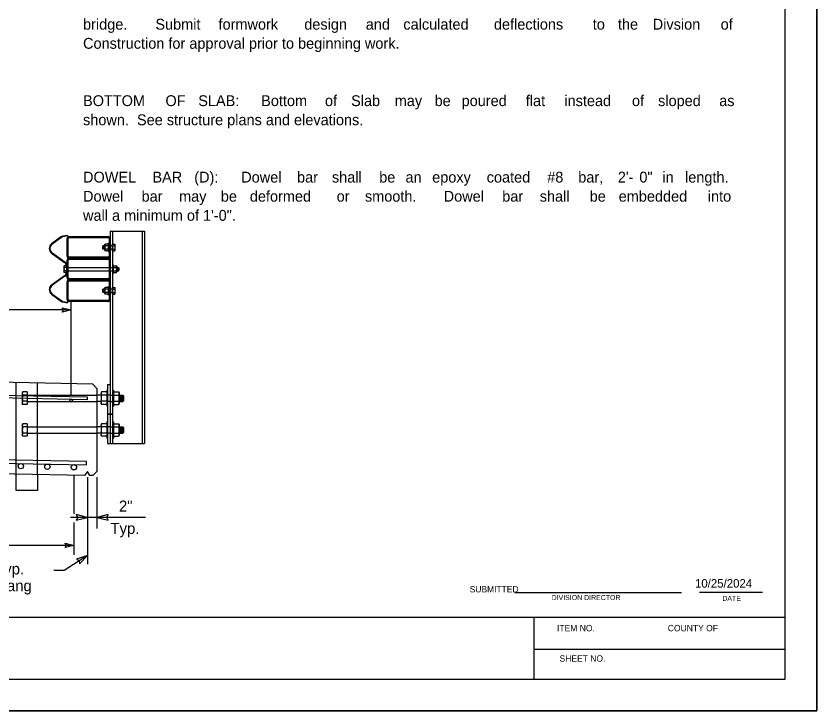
# Model space of a CAD drawing. Extents: x 0 to 36, y 0 to 22.
# Drawn here: x 23.43 to 36, y 0 to 10.91 of the extents above; entities that cross this region are included whole.
import ezdxf

# ---------------------------------------------------------------- set-up
doc = ezdxf.new("R2010")
doc.units = 0
for name, color, linetype in [('03-Dimensions', 7, 'Continuous'), ('04-Hidden', 7, 'Continuous'), ('40-Pattern Areas', 7, 'Continuous'), ('41-Bearing Pads', 7, 'Continuous'), ('Level 2', 7, 'Continuous'), ('S_PL_Dimens_PR', 7, 'Continuous'), ('S_PL_Hidden_PR', 7, 'Continuous'), ('S_PL_Rebars_PR', 7, 'Continuous'), ('S_PL_SlabLn_PR', 7, 'Continuous'), ('SB_PL_BORDER', 7, 'Continuous'), ('SB_PL_CUTLINE2_PR', 7, 'Continuous'), ('SB_PL_CUTLINE_PR', 7, 'Continuous'), ('SB_PL_SBL4_PR', 7, 'Continuous'), ('SB_PL_SBTXT0_PT', 7, 'Continuous'), ('SB_STD_SEPIA', 7, 'Continuous')]:
    doc.layers.add(name, color=color, linetype=linetype)

# ---------------------------------------------------------------- blocks, each defined once
blk = doc.blocks.new('ARHEAD')
at = {"layer": '03-Dimensions'}
blk.add_lwpolyline([(0, 0), (-0.1333, 0.0333), (-0.1167, 0), (-0.1333, -0.0333)], close=True, dxfattribs=at)

msp = doc.modelspace()

# ---------------------------------------------------------------- linework, layer by layer
at = {"layer": '03-Dimensions'}
for p, q in [((24.299, 4.966), (24.299, 6.444)), ((24.299, 6.294), (15.301, 6.294)), ((24.341, 3.709), (24.341, 3.095)), ((24.553, 3.672), (24.553, 2.304)), ((24.703, 3.672), (24.703, 2.863)), ((25.464, 3.038), (24.286, 3.038)), ((24.341, 2.961), (24.341, 2.449)), ((24.341, 2.599), (14.76, 2.599)), ((24.553, 2.443), (24.186, 2.204)), ((24.186, 2.204), (24.025, 2.204))]:
    msp.add_line(p, q, dxfattribs=at)
at = {"layer": '04-Hidden'}
for p, q in [((24.224, 6.963), (24.249, 6.963)), ((24.893, 6.963), (24.955, 6.963)), ((24.224, 6.909), (24.249, 6.909)), ((24.893, 6.909), (24.955, 6.909))]:
    msp.add_line(p, q, dxfattribs=at)
at = {"layer": '40-Pattern Areas'}
for p, q in [((24.148, 7.445), (23.991, 7.331)), ((24.153, 7.437), (23.996, 7.324)), ((24.238, 7.465), (24.165, 7.452)), ((24.239, 7.456), (24.166, 7.443)), ((24.238, 7.465), (24.239, 7.456)), ((24.948, 7.529), (24.948, 4.196)), ((25.411, 7.529), (25.411, 4.196)), ((24.792, 7.297), (24.797, 7.303)), ((24.792, 7.255), (24.792, 7.297)), ((24.827, 7.303), (24.797, 7.303)), ((24.801, 7.249), (24.801, 7.303)), ((24.805, 7.255), (24.805, 7.297)), ((24.809, 7.249), (24.809, 7.303)), ((24.814, 7.255), (24.814, 7.297)), ((24.818, 7.249), (24.818, 7.303)), ((24.823, 7.255), (24.823, 7.297)), ((24.831, 7.328), (24.827, 7.321)), ((24.827, 7.231), (24.827, 7.321)), ((24.884, 7.328), (24.831, 7.328)), ((24.884, 7.302), (24.831, 7.302)), ((24.884, 7.208), (24.884, 7.344)), ((24.891, 7.344), (24.884, 7.344)), ((24.948, 7.303), (24.884, 7.303)), ((24.891, 7.208), (24.891, 7.344)), ((24.948, 7.224), (24.948, 7.328)), ((24.948, 7.328), (24.983, 7.328)), ((24.948, 7.302), (24.984, 7.302)), ((24.983, 7.328), (24.987, 7.321)), ((24.987, 7.231), (24.987, 7.321)), ((23.991, 7.188), (24.194, 7.041)), ((23.996, 7.195), (24.199, 7.048)), ((24.792, 7.255), (24.797, 7.249)), ((24.827, 7.249), (24.797, 7.249)), ((24.831, 7.224), (24.827, 7.231)), ((24.884, 7.25), (24.831, 7.25)), ((24.884, 7.224), (24.831, 7.224)), ((24.948, 7.249), (24.884, 7.249)), ((24.891, 7.208), (24.884, 7.208)), ((24.948, 7.25), (24.984, 7.25)), ((24.948, 7.224), (24.983, 7.224)), ((24.983, 7.224), (24.987, 7.231)), ((24.188, 6.988), (24.184, 6.981)), ((24.184, 6.981), (24.184, 6.891)), ((24.224, 6.988), (24.188, 6.988)), ((24.224, 6.962), (24.188, 6.962)), ((24.224, 6.988), (24.224, 6.884)), ((24.224, 6.983), (24.224, 6.889)), ((24.233, 6.983), (24.233, 6.889)), ((24.948, 7.004), (24.948, 6.868)), ((24.948, 7.004), (24.955, 7.004)), ((24.955, 7.004), (24.955, 6.868)), ((24.955, 6.988), (25.008, 6.988)), ((24.955, 6.962), (25.008, 6.962)), ((25.008, 6.988), (25.012, 6.981)), ((25.012, 6.981), (25.012, 6.891)), ((25.012, 6.963), (25.042, 6.963)), ((25.016, 6.957), (25.016, 6.915)), ((25.021, 6.963), (25.021, 6.909)), ((25.025, 6.957), (25.025, 6.915)), ((25.03, 6.963), (25.03, 6.909)), ((25.034, 6.957), (25.034, 6.915)), ((25.038, 6.963), (25.038, 6.909)), ((25.047, 6.957), (25.042, 6.963)), ((25.047, 6.915), (25.042, 6.909)), ((25.047, 6.957), (25.047, 6.915)), ((24.194, 6.832), (23.991, 6.685)), ((24.199, 6.825), (23.996, 6.678)), ((24.188, 6.884), (24.184, 6.891)), ((24.224, 6.91), (24.188, 6.91)), ((24.224, 6.884), (24.188, 6.884)), ((24.948, 6.868), (24.955, 6.868)), ((24.955, 6.91), (25.008, 6.91)), ((24.955, 6.884), (25.008, 6.884)), ((25.008, 6.884), (25.012, 6.891)), ((25.012, 6.909), (25.042, 6.909)), ((24.884, 6.528), (24.884, 6.664)), ((24.891, 6.664), (24.884, 6.664)), ((24.891, 6.528), (24.891, 6.664)), ((23.991, 6.541), (24.148, 6.428)), ((23.996, 6.548), (24.153, 6.435)), ((24.792, 6.617), (24.797, 6.623)), ((24.792, 6.575), (24.792, 6.617)), ((24.792, 6.575), (24.797, 6.569)), ((24.827, 6.623), (24.797, 6.623)), ((24.827, 6.569), (24.797, 6.569)), ((24.801, 6.569), (24.801, 6.623)), ((24.805, 6.575), (24.805, 6.617)), ((24.809, 6.569), (24.809, 6.623)), ((24.814, 6.575), (24.814, 6.617)), ((24.818, 6.569), (24.818, 6.623)), ((24.823, 6.575), (24.823, 6.617)), ((24.831, 6.648), (24.827, 6.641)), ((24.827, 6.551), (24.827, 6.641)), ((24.831, 6.544), (24.827, 6.551)), ((24.884, 6.648), (24.831, 6.648)), ((24.884, 6.622), (24.831, 6.622)), ((24.884, 6.57), (24.831, 6.57)), ((24.884, 6.544), (24.831, 6.544)), ((24.948, 6.623), (24.884, 6.623)), ((24.948, 6.569), (24.884, 6.569)), ((24.948, 6.544), (24.948, 6.648)), ((24.948, 6.648), (24.983, 6.648)), ((24.948, 6.622), (24.984, 6.622)), ((24.948, 6.57), (24.984, 6.57)), ((24.948, 6.544), (24.983, 6.544)), ((24.983, 6.648), (24.987, 6.641)), ((24.983, 6.544), (24.987, 6.551)), ((24.987, 6.551), (24.987, 6.641)), ((24.165, 6.42), (24.238, 6.408)), ((24.166, 6.429), (24.239, 6.416)), ((24.238, 6.408), (24.239, 6.416)), ((24.891, 6.528), (24.884, 6.528)), ((24.856, 5.036), (24.856, 4.782)), ((24.869, 5.036), (24.856, 5.036)), ((24.869, 5.036), (24.869, 4.782)), ((24.948, 5.036), (24.948, 4.782)), ((24.948, 5.036), (24.961, 5.036)), ((24.961, 5.036), (24.961, 4.782)), ((24.766, 4.959), (24.703, 4.959)), ((24.774, 5.007), (24.766, 4.994)), ((24.766, 4.994), (24.766, 4.825)), ((24.856, 4.959), (24.773, 4.959)), ((24.856, 5.007), (24.774, 5.007)), ((24.961, 5.007), (25.043, 5.007)), ((24.961, 4.958), (25.044, 4.958)), ((25.043, 5.007), (25.051, 4.994)), ((25.051, 4.994), (25.051, 4.825)), ((25.051, 4.959), (25.108, 4.959)), ((25.059, 4.949), (25.059, 4.869)), ((25.068, 4.959), (25.068, 4.859)), ((25.076, 4.949), (25.076, 4.869)), ((25.084, 4.959), (25.084, 4.859)), ((25.093, 4.949), (25.093, 4.869)), ((25.101, 4.959), (25.101, 4.859)), ((25.118, 4.949), (25.108, 4.959)), ((25.118, 4.949), (25.118, 4.869)), ((24.766, 4.859), (24.703, 4.859)), ((24.774, 4.812), (24.766, 4.825)), ((24.856, 4.861), (24.773, 4.861)), ((24.856, 4.812), (24.774, 4.812)), ((24.869, 4.782), (24.856, 4.782)), ((24.948, 4.782), (24.961, 4.782)), ((24.961, 4.861), (25.044, 4.861)), ((24.961, 4.812), (25.043, 4.812)), ((25.043, 4.812), (25.051, 4.825)), ((25.051, 4.859), (25.108, 4.859)), ((25.118, 4.869), (25.108, 4.859)), ((24.869, 4.659), (24.948, 4.659)), ((24.948, 4.659), (24.869, 4.659)), ((24.856, 4.536), (24.856, 4.282)), ((24.869, 4.536), (24.856, 4.536)), ((24.869, 4.536), (24.869, 4.282)), ((24.948, 4.536), (24.948, 4.282)), ((24.948, 4.536), (24.961, 4.536)), ((24.961, 4.536), (24.961, 4.282)), ((24.766, 4.459), (24.703, 4.459)), ((24.774, 4.507), (24.766, 4.494)), ((24.766, 4.494), (24.766, 4.325)), ((24.856, 4.458), (24.773, 4.458)), ((24.856, 4.507), (24.774, 4.507)), ((24.961, 4.507), (25.043, 4.507)), ((24.961, 4.458), (25.044, 4.458)), ((25.043, 4.507), (25.051, 4.494)), ((25.051, 4.494), (25.051, 4.325)), ((25.051, 4.459), (25.108, 4.459)), ((25.059, 4.449), (25.059, 4.369)), ((25.068, 4.459), (25.068, 4.359)), ((25.076, 4.449), (25.076, 4.369)), ((25.084, 4.459), (25.084, 4.359)), ((25.093, 4.449), (25.093, 4.369)), ((25.101, 4.459), (25.101, 4.359)), ((25.118, 4.449), (25.108, 4.459)), ((25.118, 4.449), (25.118, 4.369)), ((24.766, 4.359), (24.703, 4.359)), ((24.774, 4.312), (24.766, 4.325)), ((24.856, 4.361), (24.773, 4.361)), ((24.856, 4.312), (24.774, 4.312)), ((24.869, 4.282), (24.856, 4.282)), ((24.948, 4.282), (24.961, 4.282)), ((24.961, 4.361), (25.044, 4.361)), ((24.961, 4.312), (25.043, 4.312)), ((25.043, 4.312), (25.051, 4.325)), ((25.051, 4.359), (25.108, 4.359)), ((25.118, 4.369), (25.108, 4.359))]:
    msp.add_line(p, q, dxfattribs=at)
for centre, radius, start, end in [((24.172, 7.41), 0.042, 100.07, 125.8241), ((24.172, 7.41), 0.0333, 100.07, 125.8241), ((24.043, 7.259), 0.0887, 125.8137, 234.1863), ((24.043, 7.259), 0.08, 125.8137, 234.1863), ((24.85, 7.315), 0.0225, 144.6964, 214.9004), ((24.917, 7.276), 0.0903, 163.2007, 196.7993), ((24.965, 7.315), 0.0225, 325.0996, 35.3036), ((24.897, 7.276), 0.0903, 343.2007, 16.7993), ((24.85, 7.237), 0.0225, 145.0996, 215.3036), ((24.965, 7.237), 0.0225, 324.6964, 34.9004), ((24.153, 6.983), 0.0713, 359.9879, 54.1917), ((24.153, 6.983), 0.08, 359.9879, 54.1917), ((24.207, 6.975), 0.0225, 144.6964, 214.9004), ((24.275, 6.936), 0.0903, 163.2007, 196.7993), ((24.989, 6.975), 0.0225, 325.0996, 35.3036), ((24.922, 6.936), 0.0903, 343.2007, 16.7993), ((24.207, 6.897), 0.0225, 145.0996, 215.3036), ((24.153, 6.889), 0.0713, 305.8083, 0.0121), ((24.153, 6.889), 0.08, 305.8083, 0.0121), ((24.989, 6.897), 0.0225, 324.6964, 34.9004), ((24.043, 6.613), 0.0887, 125.8137, 234.1863), ((24.043, 6.613), 0.08, 125.8137, 234.1863), ((24.85, 6.635), 0.0225, 144.6964, 214.9004), ((24.917, 6.596), 0.0903, 163.2007, 196.7993), ((24.85, 6.557), 0.0225, 145.0996, 215.3036), ((24.965, 6.635), 0.0225, 325.0996, 35.3036), ((24.965, 6.557), 0.0225, 324.6964, 34.9004), ((24.897, 6.596), 0.0903, 343.2007, 16.7993), ((24.172, 6.462), 0.042, 234.1971, 260.0247), ((24.172, 6.462), 0.0333, 234.1971, 260.0247), ((24.808, 4.983), 0.0423, 144.6964, 214.9004), ((24.935, 4.909), 0.169, 163.2007, 196.7993), ((25.009, 4.983), 0.0423, 325.0996, 35.3036), ((24.882, 4.909), 0.169, 343.2007, 16.7993), ((24.808, 4.836), 0.0423, 145.0996, 215.3036), ((25.009, 4.836), 0.0423, 324.6964, 34.9004), ((24.808, 4.483), 0.0423, 144.6964, 214.9004), ((24.935, 4.409), 0.169, 163.2007, 196.7993), ((25.009, 4.483), 0.0423, 325.0996, 35.3036), ((24.882, 4.409), 0.169, 343.2007, 16.7993), ((24.808, 4.336), 0.0423, 145.0996, 215.3036), ((25.009, 4.336), 0.0423, 324.6964, 34.9004)]:
    msp.add_arc(centre, radius, start, end, dxfattribs=at)
at = {"layer": '41-Bearing Pads'}
for p, q in [((24.265, 7.446), (24.877, 7.446)), ((24.265, 7.43), (24.877, 7.43)), ((24.909, 7.529), (25.449, 7.529)), ((24.909, 7.529), (24.909, 5.143)), ((25.449, 7.529), (25.449, 4.196)), ((24.233, 7.138), (24.233, 7.414)), ((24.249, 7.138), (24.249, 7.414)), ((24.893, 7.414), (24.893, 7.138)), ((24.909, 7.414), (24.909, 7.138)), ((24.233, 6.798), (24.233, 7.074)), ((24.249, 7.022), (24.249, 7.074)), ((24.877, 7.122), (24.265, 7.122)), ((24.877, 7.106), (24.265, 7.106)), ((24.265, 7.106), (24.877, 7.106)), ((24.265, 7.09), (24.877, 7.09)), ((24.893, 7.074), (24.893, 7.022)), ((24.909, 7.074), (24.909, 6.798)), ((24.249, 6.854), (24.249, 7.022)), ((24.893, 7.022), (24.893, 6.854)), ((24.249, 6.798), (24.249, 6.854)), ((24.893, 6.854), (24.893, 6.798)), ((24.233, 6.458), (24.233, 6.734)), ((24.249, 6.458), (24.249, 6.734)), ((24.877, 6.782), (24.265, 6.782)), ((24.877, 6.766), (24.265, 6.766)), ((24.265, 6.766), (24.877, 6.766)), ((24.265, 6.75), (24.877, 6.75)), ((24.893, 6.734), (24.893, 6.458)), ((24.909, 6.734), (24.909, 6.458)), ((24.877, 6.442), (24.265, 6.442)), ((24.877, 6.426), (24.265, 6.426)), ((24.869, 5.123), (24.909, 5.123)), ((24.869, 5.123), (24.869, 4.196)), ((24.909, 5.143), (24.909, 4.196)), ((24.869, 4.196), (25.449, 4.196)), ((23.436, 3.462), (23.436, 3.718)), ((23.769, 3.712), (23.769, 3.462)), ((23.769, 3.462), (23.436, 3.462))]:
    msp.add_line(p, q, dxfattribs=at)
for centre, radius, start, end in [((24.265, 7.414), 0.032, 90, 180), ((24.265, 7.414), 0.016, 90, 180), ((24.877, 7.414), 0.032, 0, 90), ((24.877, 7.414), 0.016, 0, 90), ((24.265, 7.138), 0.032, 180, 270), ((24.265, 7.074), 0.032, 90, 180), ((24.265, 7.138), 0.016, 180, 270), ((24.265, 7.074), 0.016, 90, 180), ((24.877, 7.138), 0.032, 270, 360), ((24.877, 7.138), 0.016, 270, 360), ((24.877, 7.074), 0.032, 0, 90), ((24.877, 7.074), 0.016, 0, 90), ((24.265, 6.798), 0.032, 180, 270), ((24.265, 6.798), 0.016, 180, 270), ((24.877, 6.798), 0.032, 270, 360), ((24.877, 6.798), 0.016, 270, 360), ((24.265, 6.734), 0.032, 90, 180), ((24.265, 6.734), 0.016, 90, 180), ((24.877, 6.734), 0.032, 0, 90), ((24.877, 6.734), 0.016, 0, 90), ((24.265, 6.458), 0.032, 180, 270), ((24.265, 6.458), 0.016, 180, 270), ((24.877, 6.458), 0.032, 270, 360), ((24.877, 6.458), 0.016, 270, 360)]:
    msp.add_arc(centre, radius, start, end, dxfattribs=at)
at = {"layer": 'Level 2'}
msp.add_lwpolyline([(2.5, 1.475), (35.5, 1.475), (35.5, 21.5), (2.5, 21.5)], close=True, dxfattribs=at)
at = {"layer": 'S_PL_Dimens_PR'}
for points in [[(24.299, 6.294), (24.159, 6.259), (24.176, 6.294), (24.159, 6.329)], [(24.341, 2.599), (24.201, 2.564), (24.218, 2.599), (24.201, 2.634)]]:
    msp.add_lwpolyline(points, close=True, dxfattribs=at)
at = {"layer": 'S_PL_Hidden_PR'}
for p, q in [((24.249, 6.963), (24.893, 6.963)), ((24.249, 6.909), (24.893, 6.909)), ((23.436, 3.718), (23.436, 5.152)), ((23.769, 3.712), (23.769, 5.145)), ((23.539, 5.007), (23.531, 4.994)), ((23.531, 4.994), (23.531, 4.825)), ((23.605, 4.958), (23.538, 4.958)), ((23.605, 5.007), (23.539, 5.007)), ((23.605, 5.007), (23.605, 4.812)), ((23.605, 4.959), (24.703, 4.959)), ((24.908, 4.959), (24.856, 4.959)), ((24.909, 4.959), (24.961, 4.959)), ((23.539, 4.812), (23.531, 4.825)), ((23.605, 4.861), (23.538, 4.861)), ((23.605, 4.812), (23.539, 4.812)), ((23.605, 4.859), (24.703, 4.859)), ((24.908, 4.859), (24.856, 4.859)), ((24.909, 4.859), (24.961, 4.859)), ((23.539, 4.507), (23.531, 4.494)), ((23.531, 4.494), (23.531, 4.325)), ((23.605, 4.458), (23.538, 4.458)), ((23.605, 4.507), (23.539, 4.507)), ((23.605, 4.507), (23.605, 4.312)), ((23.605, 4.459), (24.703, 4.459)), ((24.908, 4.459), (24.856, 4.459)), ((24.909, 4.459), (24.961, 4.459)), ((23.539, 4.312), (23.531, 4.325)), ((23.605, 4.361), (23.538, 4.361)), ((23.605, 4.312), (23.539, 4.312)), ((23.605, 4.359), (24.703, 4.359)), ((24.908, 4.359), (24.856, 4.359)), ((24.909, 4.359), (24.961, 4.359))]:
    msp.add_line(p, q, dxfattribs=at)
for centre, radius, start, end in [((23.573, 4.983), 0.0423, 144.6964, 214.9004), ((23.7, 4.909), 0.169, 163.2007, 196.7993), ((23.573, 4.836), 0.0423, 145.0996, 215.3036), ((23.573, 4.483), 0.0423, 144.6964, 214.9004), ((23.7, 4.409), 0.169, 163.2007, 196.7993), ((23.573, 4.336), 0.0423, 145.0996, 215.3036)]:
    msp.add_arc(centre, radius, start, end, dxfattribs=at)
at = {"layer": 'S_PL_Rebars_PR'}
for p, q in [((24.55, 4.886), (14.55, 5.086)), ((14.551, 5.129), (24.551, 4.929)), ((24.551, 4.929), (24.55, 4.886)), ((14.551, 4.063), (24.536, 3.863)), ((24.537, 3.916), (14.552, 4.116)), ((24.536, 3.863), (24.537, 3.916))]:
    msp.add_line(p, q, dxfattribs=at)
for centre, radius in [((24.299, 4.869), 0.0217), ((23.508, 3.842), 0.0417), ((23.924, 3.834), 0.0417), ((24.341, 3.825), 0.0417)]:
    msp.add_circle(centre, radius, dxfattribs=at)
at = {"layer": 'S_PL_SlabLn_PR'}
for p, q in [((24.636, 5.129), (14.551, 5.329)), ((24.703, 5.063), (24.636, 5.129)), ((24.703, 5.063), (24.703, 3.76)), ((24.507, 3.697), (14.551, 3.896)), ((24.553, 3.76), (24.507, 3.697)), ((24.59, 3.695), (24.553, 3.76)), ((24.636, 3.694), (24.59, 3.695)), ((24.636, 3.694), (24.703, 3.76))]:
    msp.add_line(p, q, dxfattribs=at)
at = {"layer": 'SB_PL_BORDER'}
msp.add_lwpolyline([(35.5, 21.5), (2.5, 21.5), (2.5, 1.475), (0, 0), (0, 22), (36, 22), (36, 0), (0, 0), (2.5, 1.475), (35.5, 1.475)], close=True, dxfattribs=at)
at = {"layer": 'SB_PL_CUTLINE2_PR'}
msp.add_lwpolyline([(36, 0), (36, 22), (2, 22), (2, 0)], close=True, dxfattribs=at)
at = {"layer": 'SB_PL_CUTLINE_PR'}
msp.add_lwpolyline([(0, 22), (36, 22), (36, 0), (0, 0)], close=True, dxfattribs=at)
msp.add_lwpolyline([(0, 22), (36, 22), (36, 0), (0, 0)], close=True, dxfattribs=at)
at = {"layer": 'SB_PL_SBL4_PR'}
for p, q in [((2.5, 1.475), (35.5, 1.475)), ((31.565, 0.5), (31.565, 1.475)), ((31.565, 0.972), (35.5, 0.972))]:
    msp.add_line(p, q, dxfattribs=at)
msp.add_lwpolyline([(2.5, 0.5), (35.5, 0.5), (35.5, 21.5), (2.5, 21.5)], close=True, dxfattribs=at)
at = {"layer": 'SB_STD_SEPIA'}
for p, q in [((31.258, 1.86), (33.872, 1.86)), ((35.146, 1.86), (34.156, 1.86))]:
    msp.add_line(p, q, dxfattribs=at)

# ---------------------------------------------------------------- block references
at = {"layer": '03-Dimensions', "xscale": 1.3124999999999998, "yscale": 1.3124999999999998}
msp.add_blockref('ARHEAD', (24.553, 3.038), dxfattribs=at)
at = {"layer": '03-Dimensions'}
for p, xscale, yscale, rotation in [((24.703, 3.038), 1.3124999999999998, 1.3124999999999998, 180), ((24.553, 2.443), 1.3125000000000002, 1.3125000000000002, 33.04561963433928)]:
    msp.add_blockref('ARHEAD', p, dxfattribs=dict(at, xscale=xscale, yscale=yscale, rotation=rotation))

# ---------------------------------------------------------------- texts
for s, p in [('2"', (25.047, 3.128)), ('Typ.', (24.914, 2.778)), ('Drip Notch Typ. ', (21.934, 2.143)), ('Each Overhang', (22.054, 1.88))]:
    msp.add_text(s, height=0.175, dxfattribs=at).set_placement(p)
at = {"layer": '41-Bearing Pads'}
for s, p in [('bridge.  ', (24.484, 10.694)), ('Submit ', (25.619, 10.694)), ('formwork ', (26.61, 10.694)), ('design ', (27.955, 10.694)), ('and ', (28.92, 10.694)), ('calculated ', (29.51, 10.694)), ('deflections ', (30.931, 10.694)), ('to ', (32.482, 10.694)), ('the ', (32.877, 10.694)), ('Divsion ', (33.423, 10.694)), ('of ', (34.489, 10.694)), ('Construction for approval prior to beginning work.  ', (24.484, 10.394)), ('BOTTOM ', (24.484, 9.494)), ('OF ', (25.777, 9.494)), ('SLAB:', (26.292, 9.494)), ('Bottom ', (27.279, 9.494)), ('of ', (28.28, 9.494)), ('Slab ', (28.69, 9.494)), ('may ', (29.375, 9.494)), ('be ', (30, 9.494)), ('poured ', (30.424, 9.494)), ('flat ', (31.431, 9.494)), ('instead ', (32.036, 9.494)), ('of ', (33.097, 9.494)), ('sloped ', (33.507, 9.494)), ('as ', (34.466, 9.494)), ('shown.  See structure plans and elevations.', (24.484, 9.194)), ('DOWEL ', (24.484, 8.294)), ('BAR ', (25.573, 8.294)), ('(D):', (26.229, 8.294)), ('Dowel ', (26.966, 8.294)), ('bar ', (27.842, 8.294)), ('shall ', (28.389, 8.294)), ('be ', (29.131, 8.294)), ('an ', (29.544, 8.294)), ('epoxy ', (29.962, 8.294)), ('coated ', (30.818, 8.294)), ('#8 ', (31.767, 8.294)), ('bar, ', (32.254, 8.294)), ("2'-", (32.875, 8.294)), ('0" ', (33.213, 8.294)), ('in ', (33.575, 8.294)), ('length.  ', (33.93, 8.294)), ('Dowel ', (24.484, 7.994)), ('bar ', (25.402, 7.994)), ('be ', (26.646, 7.994)), ('deformed ', (27.101, 7.994)), ('smooth.  ', (28.907, 7.994)), ('Dowel ', (30.143, 7.994)), ('bar ', (31.061, 7.994)), ('shall ', (31.65, 7.994)), ('be ', (32.434, 7.994)), ('embedded ', (32.889, 7.994)), ('into ', (34.287, 7.994)), ('may ', (25.991, 7.994)), ('or ', (28.463, 7.994)), ('wall a minimum of 1\'-0".', (24.484, 7.694))]:
    msp.add_text(s, height=0.17, dxfattribs=at).set_placement(p)
at = {"layer": 'S_PL_Dimens_PR'}
msp.add_text('10/25/2024', height=0.134, dxfattribs=at).set_placement((34.086, 1.936))
at = {"layer": 'SB_PL_SBTXT0_PT'}
for s, p in [('ITEM NO.', (31.921, 1.251)), ('COUNTY OF', (33.659, 1.251)), ('SHEET NO.', (31.96, 0.774))]:
    msp.add_text(s, height=0.1, dxfattribs=at).set_placement(p)
at = {"layer": 'SB_STD_SEPIA'}
for s, height, p in [('SUBMITTED', 0.099, (30.552, 1.861)), ('DIVISION DIRECTOR', 0.07918, (31.836, 1.741)), ('DATE', 0.0792, (34.515, 1.727))]:
    msp.add_text(s, height=height, dxfattribs=at).set_placement(p)

doc.saveas('drawing.dxf')
